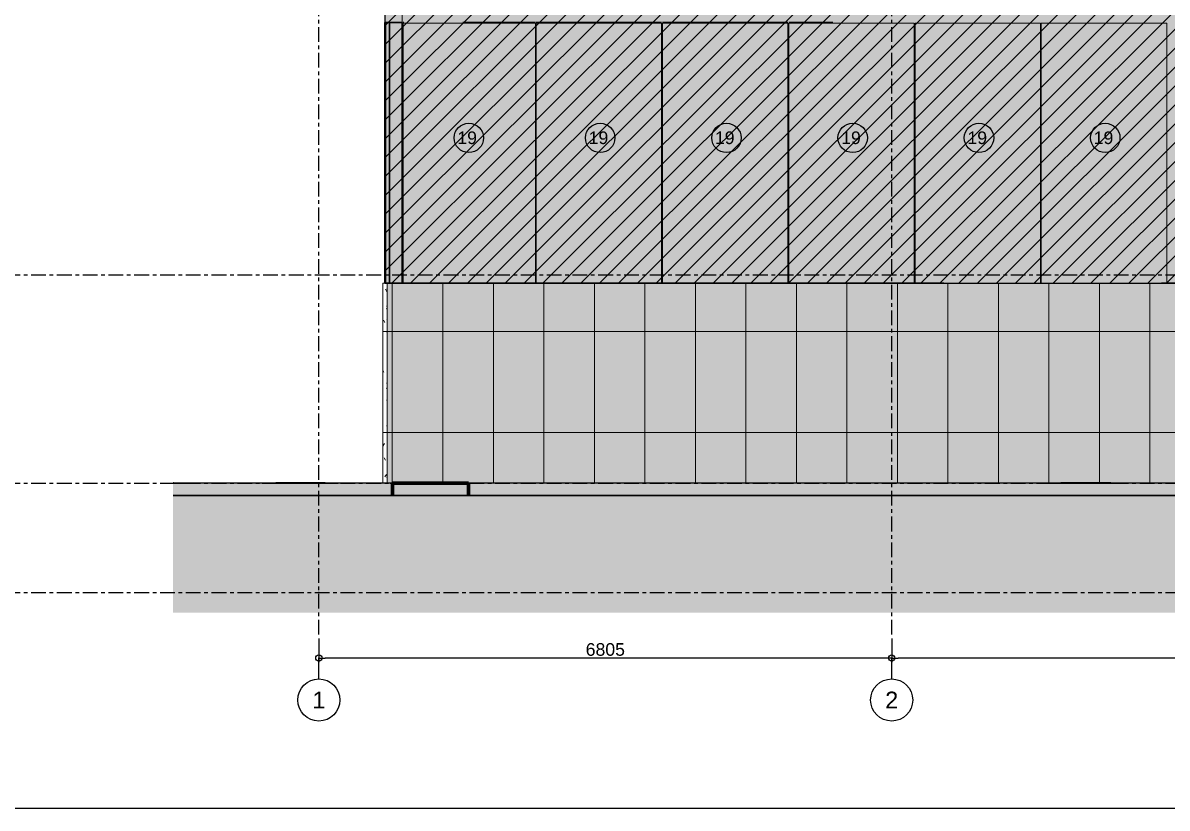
# Model space of a CAD drawing. Header units: millimetres. Extents: x -1379 to 1385823, y -4884429 to 548763.
# Drawn here: x 652152 to 665745, y -2347541 to -2338205 of the extents above; entities that cross this region are included whole.
import ezdxf
from ezdxf.enums import TextEntityAlignment as Align
from ezdxf.xclip import XClip

# ---------------------------------------------------------------- set-up
doc = ezdxf.new("R2010")
doc.units = ezdxf.units.MM
doc.header["$XCLIPFRAME"] = 0
doc.linetypes.add('CENTER', pattern=[50.8, 31.75, -6.35, 6.35, -6.35])
doc.linetypes.add('TA_GL_000.70000', pattern=[1.925, 0.7, -0.175, 0.175, -0.175, 0.7])
for name, color, linetype in [('000 - 0_SYM_DWG_GRID-BUBBLE_MAIN_COLOR_6', 7, 'Continuous'), ('000 - 0_SYM_DWG_GRIDLINE_MAIN_COLOR_251', 7, 'Continuous'), ('000 - 0_SYM_DWG_SLOPE-SYM_TEXT_COLOR_3', 7, 'Continuous'), ('000 - CONCRETE_COL_HATCH_', 7, 'Continuous'), ('000 - D I M', 7, 'Continuous'), ('000 - GRID', 7, 'CENTER')]:
    doc.layers.add(name, color=color, linetype=linetype)
for name, color, linetype, lineweight in [('A-ANNO-IDEN', 7, 'Continuous', 25), ('A-COLS-E', 7, 'Continuous', 35), ('A-DETL-GENF', 7, 'Continuous', 35), ('A-DETL-THIN', 7, 'Continuous', 25), ('A-DOOR-E', 7, 'Continuous', 35), ('A-FLOR-E', 7, 'Continuous', 35), ('A-FLOR-FNSH', 7, 'Continuous', 70), ('A-FLOR-PATT', 7, 'Continuous', 70), ('A-GENM', 7, 'Continuous', 35), ('A-GLAZ-CURT', 7, 'Continuous', 35), ('A-WALL-PATT', 7, 'Continuous', 70), ('I-WALL-E', 7, 'Continuous', 50), ('WALL-E', 7, 'Continuous', 50)]:
    doc.layers.add(name, color=color, linetype=linetype, lineweight=lineweight)
doc.styles.add('ARIAL', font='arial.ttf')
doc.styles.add('FAMELINE_FOR_CKST', font='arial.ttf')
doc.styles.add('TA', font='', dxfattribs={"height": 4.5})
doc.styles.get('TA').set_extended_font_data('Cordia New')
doc.dimstyles.new('FAMELINE-CKST_C-C', dxfattribs={"dimtxt": 0.3, "dimasz": 0.15, "dimexe": 0.1, "dimexo": 0.1, "dimgap": 0.05, "dimtad": 1, "dimzin": 0, "dimdsep": 46, "dimtxsty": 'FAMELINE_FOR_CKST', "dimblk": 'ORIGIN', "dimblk1": 'ORIGIN', "dimblk2": 'ORIGIN', "dimsah": 1, "dimcen": 0.1, "dimdle": 0.1, "dimclrd": 7, "dimclre": 7, "dimclrt": 7, "dimadec": 0, "dimazin": 0, "dimtfac": 1, "dimtix": 1, "dimtmove": 2, "dimatfit": 3, "dimfxl": 1, "dimtolj": 1, "dimtzin": 0, "dimlwd": -1, "dimlwe": -1, "dimarcsym": 0})
pattern_1 = [(0, (-2403.51, 0), (406.4, 101.6), [33.528, -271.272, 33.528, -271.272, -1625.6]), (0, (-2403.51, 0), (406.4, 101.6), [-609.6, 33.528, -576.072, 33.528, -271.272, -711.2]), (0, (-2403.51, 0), (406.4, 101.6), [-1524, 33.528, -169.672, 33.528, -474.472]), (120, (-2251.11, 50.8), (-291.18818, 301.15272), [33.528, -271.272, 33.528, -271.272, -1625.6]), (120, (-2251.11, 50.8), (-291.18818, 301.15272), [-609.6, 33.528, -576.072, 33.528, -271.272, -711.2]), (120, (-2251.11, 50.8), (-291.18818, 301.15272), [-1524, 33.528, -169.672, 33.528, -474.472]), (240, (-2200.31, 254), (-115.21182, -402.75272), [33.528, -271.272, 33.528, -271.272, -1625.6]), (240, (-2200.31, 254), (-115.21182, -402.75272), [-609.6, 33.528, -576.072, 33.528, -271.272, -711.2]), (240, (-2200.31, 254), (-115.21182, -402.75272), [-1524, 33.528, -169.672, 33.528, -474.472])]
pattern_2 = [(0, (17540, 98925), (0, 1200), []), (90, (17540, 98925), (-600, 4e-14), [])]
pattern_3 = [(88.182, (2308160.665, 0), (-1.06917921, 33.67587044), []), (91.818, (2308160.665, 0), (-3.20698401, 33.67621035), [84.232, -50.539])]
pattern_4 = [(88.182, (2300365.751, 0), (-1.06917921, 33.67587044), []), (91.818, (2300365.751, 0), (-3.20698401, 33.67621035), [84.232, -50.539])]
pattern_5 = [(45, (2296929.217, 0), (-33.67596, 33.67596), []), (135, (2296929.217, 0), (-101.027881, 33.67596), [119.063, -71.438])]

# ---------------------------------------------------------------- blocks, each defined once
blk = doc.blocks.new('DPA_Rectangular - 300 x 700mm-5176290-IV01 - ELEVATION 4')
at = {"layer": 'A-COLS-E', "color": 7}
for p, q in [((2310043, 103675), (2309343, 103675)), ((2309343, 103675), (2310043, 103675))]:
    blk.add_line(p, q, dxfattribs=at)
blk = doc.blocks.new('DPA_Rectangular - 300 x 700mm-3612791-IV01 - ELEVATION 4')
at = {"layer": 'A-COLS-E', "color": 7}
for p, q in [((2306138, 103675), (2305438, 103675)), ((2305438, 103675), (2306138, 103675))]:
    blk.add_line(p, q, dxfattribs=at)
blk = doc.blocks.new('DPA_Rectangular - 300 x 700mm-V156-IV01 - ELEVATION 4')
at = {"layer": 'A-COLS-E', "color": 7}
for p, q in [((2300643, 103675), (2300343, 103675)), ((2300343, 103675), (2300643, 103675))]:
    blk.add_line(p, q, dxfattribs=at)
blk = doc.blocks.new('DPA_AC-FLR - A51_3000x2500_500mm-5662247-IV01 - ELEVATION 4')
at = {"layer": 'A-DOOR-E', "color": 7}
for p, q in [((2301718, 103675), (2301218, 103675)), ((2301218, 103675), (2301718, 103675)), ((2302218, 103675), (2301718, 103675)), ((2301718, 103675), (2302218, 103675)), ((2302718, 103675), (2302218, 103675)), ((2302218, 103675), (2302718, 103675)), ((2303218, 103675), (2302718, 103675)), ((2302718, 103675), (2303218, 103675)), ((2303718, 103675), (2303218, 103675)), ((2303218, 103675), (2303718, 103675)), ((2304218, 103675), (2303718, 103675)), ((2303718, 103675), (2304218, 103675))]:
    blk.add_line(p, q, dxfattribs=at)
blk = doc.blocks.new('DPA_Rectangular - 300 x 700mm-V157-IV01 - ELEVATION 4')
at = {"layer": 'A-COLS-E', "color": 7}
for p, q in [((2305538, 103675), (2305438, 103675)), ((2305438, 103675), (2305538, 103675)), ((2306138, 103675), (2306038, 103675)), ((2306038, 103675), (2306138, 103675))]:
    blk.add_line(p, q, dxfattribs=at)
blk = doc.blocks.new('DPA_GM-Manhole Cover Type 2 - 600x600-5170206-IV01 - ELEVATION 4')
at = {"layer": 'A-GENM', "lineweight": 9}
h = blk.add_hatch(dxfattribs=at)
h.set_pattern_fill('FP_60', style=0, pattern_type=2)
h.set_pattern_definition(pattern_3)
h.paths.add_polyline_path([(2308150, 101300), (2308152, 101300), (2308152, 101302), (2308148, 101302), (2308148, 101300)])
h = blk.add_hatch(dxfattribs=at)
h.set_pattern_fill('FP_61', style=0, pattern_type=2)
h.set_pattern_definition([(53.901, (2302497.423, 0), (-24.55651, 33.676058), []), (126.099, (2302497.423, 0), (-73.668976, 33.676412), [104.196, -62.518])])
h.paths.add_polyline_path([(2308152, 101300), (2308158, 101300), (2308158, 101302), (2308152, 101302)])
h = blk.add_hatch(dxfattribs=at)
h.set_pattern_fill('FP_60', style=0, pattern_type=2)
h.set_pattern_definition(pattern_3)
h.paths.add_polyline_path([(2308162, 101300), (2308162, 101302), (2308158, 101302), (2308158, 101300)])
h = blk.add_hatch(dxfattribs=at)
h.set_pattern_fill('FP_64', style=0, pattern_type=2)
h.set_pattern_definition([(53.901, (2302352.26, 0), (-24.55651, 33.676058), []), (126.099, (2302352.26, 0), (-73.668976, 33.676412), [104.196, -62.518])])
h.paths.add_polyline_path([(2308183, 101300), (2308244, 101300), (2308244, 101302), (2308162, 101302), (2308162, 101300), (2308164, 101300)])
h = blk.add_hatch(dxfattribs=at)
h.set_pattern_fill('FP_62', style=0, pattern_type=2)
h.set_pattern_definition([(45.014, (2296932.696, 0), (-33.658734, 33.676222), []), (134.986, (2296932.696, 0), (-100.97723, 33.67518), [119.033, -71.42])])
h.paths.add_polyline_path([(2308304, 101300), (2308664, 101300), (2308664, 101302), (2308244, 101302), (2308244, 101300), (2308289, 101300)])
h = blk.add_hatch(dxfattribs=at)
h.set_pattern_fill('FP_63', style=0, pattern_type=2)
h.set_pattern_definition([(55.616, (2303037.62, 0), (-23.04434, 33.676178), []), (124.384, (2303037.62, 0), (-69.13362, 33.675858), [102.015, -61.209])])
h.paths.add_polyline_path([(2308741, 101300), (2308741, 101302), (2308664, 101302), (2308664, 101300)])
at = {"layer": 'A-GENM', "color": 7}
for p, q in [((2307981, 101300), (2308880, 101300)), ((2308009, 101300), (2307981, 101300)), ((2308909, 101300), (2308009, 101300)), ((2308150, 101300), (2308130, 101300)), ((2308130, 101300), (2308740, 101300)), ((2308130, 101300), (2308150, 101300)), ((2308740, 101300), (2308130, 101300)), ((2308735, 101300), (2308135, 101300)), ((2308135, 101300), (2308154, 101300)), ((2308146, 101300), (2308164, 101300)), ((2308725, 101300), (2308146, 101300)), ((2308226, 101302), (2308148, 101302)), ((2308148, 101302), (2308152, 101302)), ((2308148, 101302), (2308148, 101300)), ((2308152, 101300), (2308148, 101300)), ((2308148, 101300), (2308226, 101300)), ((2308150, 101300), (2308759, 101300)), ((2308150, 101300), (2308759, 101300)), ((2308152, 101302), (2308235, 101302)), ((2308152, 101300), (2308152, 101302)), ((2308235, 101300), (2308152, 101300)), ((2308154, 101300), (2308754, 101300)), ((2308235, 101302), (2308158, 101302)), ((2308158, 101302), (2308162, 101302)), ((2308158, 101302), (2308158, 101300)), ((2308162, 101300), (2308158, 101300)), ((2308158, 101300), (2308235, 101300)), ((2308158, 101300), (2308173, 101300)), ((2308172, 101300), (2308158, 101300)), ((2308162, 101302), (2308244, 101302)), ((2308162, 101300), (2308162, 101302)), ((2308244, 101300), (2308162, 101300)), ((2308164, 101300), (2308744, 101300)), ((2308166, 101300), (2308179, 101300)), ((2308180, 101300), (2308166, 101300)), ((2308168, 101300), (2308182, 101300)), ((2308181, 101300), (2308168, 101300)), ((2308172, 101300), (2308187, 101300)), ((2308173, 101300), (2308187, 101300)), ((2308175, 101300), (2308189, 101300)), ((2308190, 101300), (2308175, 101300)), ((2308179, 101300), (2308194, 101300)), ((2308180, 101300), (2308194, 101300)), ((2308181, 101300), (2308196, 101300)), ((2308183, 101300), (2308196, 101300)), ((2308189, 101300), (2308203, 101300)), ((2308190, 101300), (2308203, 101300)), ((2308645, 101302), (2308226, 101302)), ((2308226, 101300), (2308645, 101300)), ((2308235, 101302), (2308654, 101302)), ((2308655, 101302), (2308235, 101302)), ((2308654, 101300), (2308235, 101300)), ((2308235, 101300), (2308655, 101300)), ((2308244, 101302), (2308664, 101302)), ((2308244, 101302), (2308244, 101300)), ((2308664, 101300), (2308244, 101300)), ((2308733, 101302), (2308645, 101302)), ((2308645, 101300), (2308733, 101300)), ((2308654, 101302), (2308737, 101302)), ((2308737, 101300), (2308654, 101300)), ((2308738, 101302), (2308655, 101302)), ((2308655, 101300), (2308738, 101300)), ((2308664, 101302), (2308741, 101302)), ((2308664, 101300), (2308664, 101302)), ((2308741, 101300), (2308664, 101300)), ((2308700, 101300), (2308686, 101300)), ((2308701, 101300), (2308686, 101300)), ((2308708, 101300), (2308694, 101300)), ((2308707, 101300), (2308694, 101300)), ((2308709, 101300), (2308696, 101300)), ((2308710, 101300), (2308696, 101300)), ((2308700, 101300), (2308715, 101300)), ((2308715, 101300), (2308701, 101300)), ((2308718, 101300), (2308703, 101300)), ((2308717, 101300), (2308703, 101300)), ((2308722, 101300), (2308707, 101300)), ((2308708, 101300), (2308722, 101300)), ((2308709, 101300), (2308724, 101300)), ((2308724, 101300), (2308710, 101300)), ((2308731, 101300), (2308717, 101300)), ((2308718, 101300), (2308731, 101300)), ((2308744, 101300), (2308725, 101300)), ((2308737, 101302), (2308733, 101302)), ((2308733, 101300), (2308737, 101300)), ((2308754, 101300), (2308735, 101300)), ((2308741, 101302), (2308738, 101302)), ((2308738, 101300), (2308741, 101300)), ((2308740, 101300), (2308759, 101300)), ((2308759, 101300), (2308740, 101300)), ((2308741, 101300), (2308741, 101302)), ((2308880, 101300), (2308909, 101300))]:
    blk.add_line(p, q, dxfattribs=at)
blk = doc.blocks.new('DPA_GM-Manhole Cover Type 2 - 600x600-V177-IV01 - ELEVATION 4')
at = {"layer": 'A-GENM', "lineweight": 9}
h = blk.add_hatch(dxfattribs=at)
h.set_pattern_fill('FP_65', style=0, pattern_type=2)
h.set_pattern_definition(pattern_4)
h.paths.add_polyline_path([(2300350, 101300), (2300353, 101300), (2300353, 101302), (2300349, 101302), (2300349, 101300)])
h = blk.add_hatch(dxfattribs=at)
h.set_pattern_fill('FP_66', style=0, pattern_type=2)
h.set_pattern_definition([(53.901, (2298788.723, 0), (-24.55651, 33.676058), []), (126.099, (2298788.723, 0), (-73.668976, 33.676412), [104.196, -62.518])])
h.paths.add_polyline_path([(2300353, 101300), (2300359, 101300), (2300359, 101302), (2300353, 101302)])
h = blk.add_hatch(dxfattribs=at)
h.set_pattern_fill('FP_65', style=0, pattern_type=2)
h.set_pattern_definition(pattern_4)
h.paths.add_polyline_path([(2300362, 101300), (2300362, 101302), (2300359, 101302), (2300359, 101300)])
h = blk.add_hatch(dxfattribs=at)
h.set_pattern_fill('FP_69', style=0, pattern_type=2)
h.set_pattern_definition([(53.901, (2298643.56, 0), (-24.55651, 33.676058), []), (126.099, (2298643.56, 0), (-73.668976, 33.676412), [104.196, -62.518])])
h.paths.add_polyline_path([(2300365, 101300), (2300445, 101300), (2300445, 101302), (2300362, 101302), (2300362, 101300)])
h = blk.add_hatch(dxfattribs=at)
h.set_pattern_fill('FP_67', style=0, pattern_type=2)
h.set_pattern_definition([(45.014, (2296928.434, 0), (-33.658734, 33.676222), []), (134.986, (2296928.434, 0), (-100.97723, 33.67518), [119.033, -71.42])])
h.paths.add_polyline_path([(2300865, 101300), (2300865, 101302), (2300445, 101302), (2300445, 101300)])
h = blk.add_hatch(dxfattribs=at)
h.set_pattern_fill('FP_68', style=0, pattern_type=2)
h.set_pattern_definition([(55.616, (2298947.145, 0), (-23.04434, 33.676178), []), (124.384, (2298947.145, 0), (-69.13362, 33.675858), [102.015, -61.209])])
h.paths.add_polyline_path([(2300942, 101300), (2300942, 101302), (2300865, 101302), (2300865, 101300)])
at = {"layer": 'A-GENM', "color": 7}
for p, q in [((2300209, 101300), (2300182, 101300)), ((2300350, 101300), (2300331, 101300)), ((2300941, 101300), (2300331, 101300)), ((2300936, 101300), (2300336, 101300)), ((2300347, 101300), (2300365, 101300)), ((2300349, 101302), (2300353, 101302)), ((2300349, 101302), (2300349, 101300)), ((2300353, 101300), (2300349, 101300)), ((2300350, 101300), (2300960, 101300)), ((2300353, 101302), (2300435, 101302)), ((2300353, 101300), (2300353, 101302)), ((2300435, 101300), (2300353, 101300)), ((2300359, 101302), (2300362, 101302)), ((2300359, 101302), (2300359, 101300)), ((2300362, 101300), (2300359, 101300)), ((2300359, 101300), (2300374, 101300)), ((2300373, 101300), (2300359, 101300)), ((2300362, 101302), (2300445, 101302)), ((2300362, 101300), (2300362, 101302)), ((2300445, 101300), (2300362, 101300)), ((2300365, 101300), (2300945, 101300)), ((2300366, 101300), (2300380, 101300)), ((2300381, 101300), (2300366, 101300)), ((2300369, 101300), (2300383, 101300)), ((2300382, 101300), (2300369, 101300)), ((2300373, 101300), (2300387, 101300)), ((2300374, 101300), (2300387, 101300)), ((2300376, 101300), (2300390, 101300)), ((2300390, 101300), (2300376, 101300)), ((2300380, 101300), (2300395, 101300)), ((2300381, 101300), (2300395, 101300)), ((2300382, 101300), (2300397, 101300)), ((2300383, 101300), (2300397, 101300)), ((2300390, 101300), (2300404, 101300)), ((2300390, 101300), (2300404, 101300)), ((2300435, 101302), (2300855, 101302)), ((2300855, 101300), (2300435, 101300)), ((2300445, 101302), (2300865, 101302)), ((2300445, 101302), (2300445, 101300)), ((2300865, 101300), (2300445, 101300)), ((2300855, 101302), (2300937, 101302)), ((2300937, 101300), (2300855, 101300)), ((2300865, 101302), (2300942, 101302)), ((2300865, 101300), (2300865, 101302)), ((2300942, 101300), (2300865, 101300)), ((2300901, 101300), (2300887, 101300)), ((2300902, 101300), (2300887, 101300)), ((2300909, 101300), (2300894, 101300)), ((2300908, 101300), (2300894, 101300)), ((2300910, 101300), (2300897, 101300)), ((2300911, 101300), (2300897, 101300)), ((2300901, 101300), (2300915, 101300)), ((2300915, 101300), (2300902, 101300)), ((2300918, 101300), (2300904, 101300)), ((2300918, 101300), (2300904, 101300)), ((2300923, 101300), (2300908, 101300)), ((2300909, 101300), (2300923, 101300)), ((2300910, 101300), (2300925, 101300)), ((2300925, 101300), (2300911, 101300)), ((2300932, 101300), (2300918, 101300)), ((2300918, 101300), (2300932, 101300)), ((2300955, 101300), (2300936, 101300)), ((2300960, 101300), (2300941, 101300)), ((2300942, 101300), (2300942, 101302))]:
    blk.add_line(p, q, dxfattribs=at)
at = {"layer": 'A-GENM', "color": 7, "lineweight": 70}
for p, q in [((2301110, 101300), (2300209, 101300)), ((2300209, 101300), (2300209, 101150)), ((2301110, 101150), (2301110, 101300))]:
    blk.add_line(p, q, dxfattribs=at)
blk = doc.blocks.new('DPA_GM-Manhole Cover Type 2 - 600x600-V179-IV01 - ELEVATION 4')
at = {"layer": 'A-GENM', "lineweight": 9}
h = blk.add_hatch(dxfattribs=at)
h.set_pattern_fill('FP_77', style=0, pattern_type=2)
h.set_pattern_definition([(54.736, (2303117.928, 0), (-23.813104, 33.675876), []), (125.264, (2303117.928, 0), (-71.437692, 33.676435), [103.111, -61.867])])
h.paths.add_polyline_path([(2298901, 101300), (2298901, 101302), (2298821, 101302), (2298821, 101300)])
h = blk.add_hatch(dxfattribs=at)
h.set_pattern_fill('FP_75', style=0, pattern_type=2)
h.set_pattern_definition(pattern_5)
h.paths.add_polyline_path([(2299321, 101300), (2299321, 101302), (2298901, 101302), (2298901, 101300)])
h = blk.add_hatch(dxfattribs=at)
h.set_pattern_fill('FP_76', style=0, pattern_type=2)
h.set_pattern_definition([(54.736, (2292921.895, 0), (-23.813104, 33.675876), []), (125.264, (2292921.895, 0), (-71.437692, 33.676435), [103.111, -61.867])])
h.paths.add_polyline_path([(2299401, 101300), (2299401, 101302), (2299321, 101302), (2299321, 101300)])
h = blk.add_hatch(dxfattribs=at)
h.set_pattern_fill('FP_74', style=0, pattern_type=2)
h.set_pattern_definition([(54.736, (2292771.895, 0), (-23.813104, 33.675876), []), (125.264, (2292771.895, 0), (-71.437692, 33.676435), [103.111, -61.867])])
h.paths.add_polyline_path([(2299401, 101300), (2299406, 101300), (2299406, 101302), (2299401, 101302)])
at = {"layer": 'A-GENM', "color": 7}
for p, q in [((2298661, 101300), (2299561, 101300)), ((2299561, 101300), (2298661, 101300)), ((2298806, 101300), (2299416, 101300)), ((2298806, 101300), (2299416, 101300)), ((2298806, 101300), (2299416, 101300)), ((2299416, 101300), (2298806, 101300)), ((2299411, 101300), (2298811, 101300)), ((2298811, 101300), (2299411, 101300)), ((2298901, 101302), (2298821, 101302)), ((2298821, 101302), (2298901, 101302)), ((2298821, 101302), (2298821, 101300)), ((2298821, 101300), (2298821, 101302)), ((2298901, 101302), (2298821, 101302)), ((2298821, 101302), (2298901, 101302)), ((2298821, 101302), (2298821, 101300)), ((2298821, 101300), (2298821, 101302)), ((2298821, 101300), (2299401, 101300)), ((2299401, 101300), (2298821, 101300)), ((2298901, 101300), (2298821, 101300)), ((2298821, 101300), (2298901, 101300)), ((2298901, 101300), (2298821, 101300)), ((2298821, 101300), (2298901, 101300)), ((2298901, 101302), (2299321, 101302)), ((2299321, 101302), (2298901, 101302)), ((2298901, 101300), (2298901, 101302)), ((2298901, 101302), (2298901, 101300)), ((2298901, 101302), (2299321, 101302)), ((2299321, 101302), (2298901, 101302)), ((2298901, 101302), (2298901, 101300)), ((2298901, 101300), (2298901, 101302)), ((2298901, 101300), (2299321, 101300)), ((2299321, 101300), (2298901, 101300)), ((2298901, 101300), (2299321, 101300)), ((2299321, 101300), (2298901, 101300)), ((2299321, 101302), (2299406, 101302)), ((2299406, 101302), (2299321, 101302)), ((2299321, 101302), (2299321, 101300)), ((2299321, 101302), (2299321, 101300)), ((2299321, 101302), (2299401, 101302)), ((2299401, 101302), (2299321, 101302)), ((2299321, 101300), (2299321, 101302)), ((2299321, 101300), (2299321, 101302)), ((2299321, 101300), (2299406, 101300)), ((2299406, 101300), (2299321, 101300)), ((2299321, 101300), (2299401, 101300)), ((2299401, 101300), (2299321, 101300)), ((2299401, 101300), (2299401, 101302)), ((2299401, 101300), (2299401, 101302)), ((2299406, 101302), (2299406, 101300)), ((2299406, 101302), (2299406, 101300))]:
    blk.add_line(p, q, dxfattribs=at)
blk = doc.blocks.new('DPA_GM-Manhole Cover Type 2 - 600x600-V180-IV01 - ELEVATION 4')
at = {"layer": 'A-GENM', "lineweight": 9}
h = blk.add_hatch(dxfattribs=at)
h.set_pattern_fill('FP_80', style=0, pattern_type=2)
h.set_pattern_definition([(54.736, (2307217.928, 0), (-23.813104, 33.675876), []), (125.264, (2307217.928, 0), (-71.437692, 33.676435), [103.111, -61.867])])
h.paths.add_polyline_path([(2297101, 101300), (2297101, 101302), (2297021, 101302), (2297021, 101300)])
h = blk.add_hatch(dxfattribs=at)
h.set_pattern_fill('FP_75', style=0, pattern_type=2)
h.set_pattern_definition(pattern_5)
h.paths.add_polyline_path([(2297521, 101300), (2297521, 101302), (2297101, 101302), (2297101, 101300)])
h = blk.add_hatch(dxfattribs=at)
h.set_pattern_fill('FP_79', style=0, pattern_type=2)
h.set_pattern_definition([(54.736, (2287021.895, 0), (-23.813104, 33.675876), []), (125.264, (2287021.895, 0), (-71.437692, 33.676435), [103.111, -61.867])])
h.paths.add_polyline_path([(2297601, 101300), (2297601, 101302), (2297521, 101302), (2297521, 101300)])
h = blk.add_hatch(dxfattribs=at)
h.set_pattern_fill('FP_78', style=0, pattern_type=2)
h.set_pattern_definition([(54.736, (2286871.895, 0), (-23.813104, 33.675876), []), (125.264, (2286871.895, 0), (-71.437692, 33.676435), [103.111, -61.867])])
h.paths.add_polyline_path([(2297601, 101300), (2297606, 101300), (2297606, 101302), (2297601, 101302)])
at = {"layer": 'A-GENM', "color": 7}
for p, q in [((2296861, 101300), (2297761, 101300)), ((2297761, 101300), (2296861, 101300)), ((2297006, 101300), (2297616, 101300)), ((2297006, 101300), (2297616, 101300)), ((2297006, 101300), (2297616, 101300)), ((2297616, 101300), (2297006, 101300)), ((2297611, 101300), (2297011, 101300)), ((2297011, 101300), (2297611, 101300)), ((2297101, 101302), (2297021, 101302)), ((2297021, 101302), (2297101, 101302)), ((2297021, 101302), (2297021, 101300)), ((2297021, 101300), (2297021, 101302)), ((2297101, 101302), (2297021, 101302)), ((2297021, 101302), (2297101, 101302)), ((2297021, 101302), (2297021, 101300)), ((2297021, 101300), (2297021, 101302)), ((2297021, 101300), (2297601, 101300)), ((2297601, 101300), (2297021, 101300)), ((2297101, 101300), (2297021, 101300)), ((2297021, 101300), (2297101, 101300)), ((2297101, 101300), (2297021, 101300)), ((2297021, 101300), (2297101, 101300)), ((2297101, 101302), (2297521, 101302)), ((2297521, 101302), (2297101, 101302)), ((2297101, 101300), (2297101, 101302)), ((2297101, 101302), (2297101, 101300)), ((2297101, 101302), (2297521, 101302)), ((2297521, 101302), (2297101, 101302)), ((2297101, 101302), (2297101, 101300)), ((2297101, 101300), (2297101, 101302)), ((2297101, 101300), (2297521, 101300)), ((2297521, 101300), (2297101, 101300)), ((2297101, 101300), (2297521, 101300)), ((2297521, 101300), (2297101, 101300)), ((2297521, 101302), (2297606, 101302)), ((2297606, 101302), (2297521, 101302)), ((2297521, 101302), (2297521, 101300)), ((2297521, 101302), (2297521, 101300)), ((2297521, 101302), (2297601, 101302)), ((2297601, 101302), (2297521, 101302)), ((2297521, 101300), (2297521, 101302)), ((2297521, 101300), (2297521, 101302)), ((2297521, 101300), (2297606, 101300)), ((2297606, 101300), (2297521, 101300)), ((2297521, 101300), (2297601, 101300)), ((2297601, 101300), (2297521, 101300)), ((2297601, 101300), (2297601, 101302)), ((2297601, 101300), (2297601, 101302)), ((2297606, 101302), (2297606, 101300)), ((2297606, 101302), (2297606, 101300))]:
    blk.add_line(p, q, dxfattribs=at)
blk = doc.blocks.new('DPA_Curved type B 1 - Curved Type B-5844674-IV01 - ELEVATION 4')
at = {"layer": 'A-GLAZ-CURT', "color": 7}
for p, q in [((2301960, 106775), (2301915, 106775)), ((2301915, 106775), (2303405, 106775)), ((2302660, 106775), (2301960, 106775)), ((2303360, 106775), (2302660, 106775)), ((2303405, 106775), (2303360, 106775)), ((2303410, 103675), (2301910, 103675)), ((2301910, 103675), (2301960, 103675)), ((2301960, 103675), (2302660, 103675)), ((2302660, 103675), (2303360, 103675)), ((2303360, 103675), (2303410, 103675))]:
    blk.add_line(p, q, dxfattribs=at)
blk = doc.blocks.new('DPA_Curved type A 1 - Curved Type A-5844675-IV01 - ELEVATION 4')
at = {"layer": 'A-GLAZ-CURT', "color": 7}
for p, q in [((2303415, 106775), (2304905, 106775)), ((2303460, 106775), (2303415, 106775)), ((2304860, 106775), (2303460, 106775)), ((2304905, 106775), (2304860, 106775)), ((2303410, 103675), (2303460, 103675)), ((2304910, 103675), (2303410, 103675)), ((2303460, 103675), (2304860, 103675)), ((2304860, 103675), (2304910, 103675))]:
    blk.add_line(p, q, dxfattribs=at)
blk = doc.blocks.new('DPA_Curved type C_Left 1 - Curved Type C_Left-5844676-IV01 - ELEVATION 4')
at = {"layer": 'A-GLAZ-CURT', "color": 7}
for p, q in [((2304960, 106775), (2304915, 106775)), ((2304915, 106775), (2305438, 106775)), ((2305426, 106775), (2304960, 106775)), ((2305438, 106775), (2305426, 106775)), ((2305538, 103675), (2304910, 103675)), ((2304910, 103675), (2304960, 103675)), ((2304960, 103675), (2305426, 103675)), ((2305426, 103675), (2305538, 103675)), ((2306410, 103675), (2306038, 103675)), ((2306038, 103675), (2306360, 103675)), ((2306360, 103675), (2306410, 103675))]:
    blk.add_line(p, q, dxfattribs=at)
blk = doc.blocks.new('DPA_Curved type B 1 - Curved Type B-V189-IV01 - ELEVATION 4')
at = {"layer": 'A-GLAZ-CURT', "color": 7}
for p, q in [((2306758, 103675), (2306410, 103675)), ((2306410, 103675), (2306460, 103675)), ((2306460, 103675), (2306758, 103675))]:
    blk.add_line(p, q, dxfattribs=at)
blk = doc.blocks.new('DPA_Curved type C_Left 1 - Curved Type C_Left-5844678-IV01 - ELEVATION 4')
at = {"layer": 'A-GLAZ-CURT', "color": 7}
for p, q in [((2300323, 103675), (2300323, 106775)), ((2300323, 103675), (2300323, 106775)), ((2300343, 106775), (2300333, 106775)), ((2300333, 106775), (2300343, 106775)), ((2301860, 106775), (2301043, 106775)), ((2301043, 106775), (2301905, 106775)), ((2301905, 106775), (2301860, 106775)), ((2301910, 103675), (2300323, 103675)), ((2300323, 103675), (2300373, 103675)), ((2300373, 103675), (2300900, 103675)), ((2300900, 103675), (2301860, 103675)), ((2301860, 103675), (2301910, 103675))]:
    blk.add_line(p, q, dxfattribs=at)
blk = doc.blocks.new('DPA_Curved type B 1 - Curved Type B-V194-IV01 - ELEVATION 4')
at = {"layer": 'A-GLAZ-CURT', "color": 7}
for p, q in [((2300173, 106775), (2300123, 106775)), ((2300123, 106775), (2300123, 106775)), ((2300123, 106775), (2300123, 106775)), ((2300123, 106775), (2300173, 106775)), ((2300323, 106775), (2300173, 106775)), ((2300173, 106775), (2300323, 106775)), ((2300173, 103675), (2300173, 106775)), ((2300173, 103675), (2300173, 106775)), ((2300323, 106775), (2300323, 103675)), ((2300323, 103675), (2300323, 106775)), ((2300173, 103675), (2300123, 103675)), ((2300123, 103675), (2300123, 103675)), ((2300123, 103675), (2300123, 103675)), ((2300123, 103675), (2300173, 103675)), ((2300323, 103675), (2300173, 103675)), ((2300173, 103675), (2300323, 103675))]:
    blk.add_line(p, q, dxfattribs=at)
blk = doc.blocks.new('DPA_Curved type A 1 - Curved Type A-V195-IV01 - ELEVATION 4')
at = {"layer": 'A-GLAZ-CURT', "color": 7}
for p, q in [((2300173, 106775), (2300123, 106775)), ((2300123, 106775), (2300123, 106775)), ((2300123, 106775), (2300173, 106775)), ((2300173, 106775), (2300323, 106775)), ((2300323, 106775), (2300173, 106775)), ((2300323, 106775), (2300323, 103675)), ((2300323, 103675), (2300323, 106775)), ((2300173, 103675), (2300123, 103675)), ((2300123, 103675), (2300123, 103675)), ((2300123, 103675), (2300173, 103675)), ((2300173, 103675), (2300323, 103675)), ((2300323, 103675), (2300173, 103675))]:
    blk.add_line(p, q, dxfattribs=at)
blk = doc.blocks.new('DPA_Curved type C_Left 1 - Curved Type C_Left-V196-IV01 - ELEVATION 4')
at = {"layer": 'A-GLAZ-CURT', "color": 7}
for p, q in [((2300173, 106775), (2300123, 106775)), ((2300123, 106775), (2300123, 106775)), ((2300123, 106775), (2300123, 106775)), ((2300123, 106775), (2300173, 106775)), ((2300323, 106775), (2300173, 106775)), ((2300173, 106775), (2300323, 106775)), ((2300323, 106775), (2300323, 103675)), ((2300323, 103675), (2300323, 106775)), ((2300173, 103675), (2300123, 103675)), ((2300123, 103675), (2300123, 103675)), ((2300123, 103675), (2300123, 103675)), ((2300123, 103675), (2300173, 103675)), ((2300323, 103675), (2300173, 103675)), ((2300173, 103675), (2300323, 103675))]:
    blk.add_line(p, q, dxfattribs=at)
blk = doc.blocks.new('DPA_Curved type B 1 - Curved Type B-V197-IV01 - ELEVATION 4')
at = {"layer": 'A-GLAZ-CURT', "color": 7}
for p, q in [((2300173, 106775), (2300123, 106775)), ((2300123, 106775), (2300123, 106775)), ((2300123, 106775), (2300123, 106775)), ((2300123, 106775), (2300173, 106775)), ((2300323, 106775), (2300173, 106775)), ((2300173, 106775), (2300323, 106775)), ((2300323, 106775), (2300323, 103675)), ((2300323, 103675), (2300323, 106775)), ((2300173, 103675), (2300123, 103675)), ((2300123, 103675), (2300123, 103675)), ((2300123, 103675), (2300123, 103675)), ((2300123, 103675), (2300173, 103675)), ((2300323, 103675), (2300173, 103675)), ((2300173, 103675), (2300323, 103675))]:
    blk.add_line(p, q, dxfattribs=at)
blk = doc.blocks.new('DPA_Curved type B 1 - Curved Type B-5847656-IV01 - ELEVATION 4')
at = {"layer": 'A-GLAZ-CURT', "color": 7}
for p, q in [((2300166, 106775), (2300116, 106775)), ((2300116, 106775), (2300166, 106775)), ((2300116, 103675), (2300116, 106775)), ((2300173, 106775), (2300123, 106775)), ((2300123, 106775), (2300166, 106775)), ((2300166, 106775), (2300123, 106775)), ((2300123, 106775), (2300173, 106775)), ((2300323, 106775), (2300173, 106775)), ((2300173, 106775), (2300323, 106775)), ((2300323, 106775), (2300323, 103675)), ((2300323, 103675), (2300323, 106775)), ((2300166, 103675), (2300116, 103675)), ((2300116, 103675), (2300166, 103675)), ((2300173, 103675), (2300123, 103675)), ((2300123, 103675), (2300166, 103675)), ((2300166, 103675), (2300123, 103675)), ((2300123, 103675), (2300173, 103675)), ((2300323, 103675), (2300173, 103675)), ((2300173, 103675), (2300323, 103675))]:
    blk.add_line(p, q, dxfattribs=at)
blk = doc.blocks.new('DPA_Curved type C_Left 1 - Curved Type C_Left-5847586-IV01 - ELEVATION 4')
at = {"layer": 'A-GLAZ-CURT', "color": 7}
for p, q in [((2300168, 106775), (2300116, 106775)), ((2300116, 106775), (2300163, 106775)), ((2300116, 103675), (2300116, 106775)), ((2300173, 106775), (2300123, 106775)), ((2300123, 106775), (2300168, 106775)), ((2300163, 106775), (2300123, 106775)), ((2300123, 106775), (2300173, 106775)), ((2300123, 106775), (2300123, 103675)), ((2300323, 106775), (2300173, 106775)), ((2300173, 106775), (2300323, 106775)), ((2300173, 103675), (2300173, 106775)), ((2300173, 103675), (2300173, 106775)), ((2300173, 103675), (2300173, 106775)), ((2300173, 103675), (2300173, 106775)), ((2300323, 106775), (2300323, 103675)), ((2300323, 103675), (2300323, 106775)), ((2300163, 103675), (2300116, 103675)), ((2300116, 103675), (2300168, 103675)), ((2300173, 103675), (2300123, 103675)), ((2300123, 103675), (2300163, 103675)), ((2300168, 103675), (2300123, 103675)), ((2300123, 103675), (2300173, 103675)), ((2300323, 103675), (2300173, 103675)), ((2300173, 103675), (2300323, 103675))]:
    blk.add_line(p, q, dxfattribs=at)
blk = doc.blocks.new('DPA_TAG_Multi Tags_Specific - Exterior-5922051-IV01 - ELEVATION 4')
at = {"layer": 'A-ANNO-IDEN', "color": 7}
blk.add_circle((2301110, 112669), 350, dxfattribs=at)
blk = doc.blocks.new('C-1-IV01_REV00_20260605-145658_ELEVATION_4_EX')
at = {"layer": 'A-DETL-GENF', "lineweight": 9}
h = blk.add_hatch(dxfattribs=at)
h.set_pattern_fill('FP_84', style=0, pattern_type=2)
h.set_pattern_definition([(45, (-2403.5, 0), (0, 449.0128), [317.5, -317.5]), (45, (-2487.7, 84.2), (0, 449.0128), [317.5, -317.5]), (45, (-2571.9, 168.38), (0, 449.0128), [317.5, -317.5]), (135, (-2571.9, 224.5), (-449.0128, 3e-14), [317.5, -317.5]), (135, (-2487.7, 308.7), (-449.0128, 3e-14), [317.5, -317.5]), (135, (-2403.5, 392.9), (-449.0128, 3e-14), [317.5, -317.5])])
h.paths.add_polyline_path([(9697, 99759), (23735, 99759), (23735, 101150), (-7245, 101150), (-7245, 99759), (9213, 99759)])
at = {"layer": 'A-FLOR-PATT', "lineweight": 35}
blk.add_hatch(color=7, dxfattribs=at).paths.add_polyline_path([(16345, 101150), (16345, 101300), (-3297, 101300), (-3297, 101150), (15990, 101150)])
at = {"layer": 'A-WALL-PATT', "lineweight": 9}
h = blk.add_hatch(dxfattribs=at)
h.set_pattern_fill('FP_56', style=0, pattern_type=2)
h.set_pattern_definition(pattern_1)
h.paths.add_polyline_path([(810, 101300), (810, 103675), (760, 103675), (760, 101300)])
h = blk.add_hatch(dxfattribs=at)
h.set_pattern_fill('FP_57', style=0, pattern_type=2)
h.set_pattern_definition(pattern_2)
h.paths.add_polyline_path([(810, 101300), (810, 103675), (760, 103675), (760, 101300)])
h = blk.add_hatch(dxfattribs=at)
h.set_pattern_fill('FP_56', style=0, pattern_type=2)
h.set_pattern_definition(pattern_1)
h.paths.add_polyline_path([(810, 101300), (1016, 101300), (1016, 101302), (1609, 101302), (1609, 101300), (8816, 101300), (8816, 101302), (9409, 101302), (9409, 101300), (16315, 101300), (16315, 103675), (810, 103675), (810, 101850)])
h = blk.add_hatch(dxfattribs=at)
h.set_pattern_fill('FP_57', style=0, pattern_type=2)
h.set_pattern_definition(pattern_2)
h.paths.add_polyline_path([(810, 101300), (1016, 101300), (1016, 101302), (1609, 101302), (1609, 101300), (8816, 101300), (8816, 101302), (9409, 101302), (9409, 101300), (16315, 101300), (16315, 103675), (810, 103675), (810, 101850)])
at = {"layer": 'A-DETL-THIN', "color": 7}
blk.add_line((23735, 101150), (-7245, 101150), dxfattribs=at)
at = {"layer": 'A-FLOR-E', "color": 7, "lineweight": 9}
for p, q in [((990, 103675), (990, 103775)), ((990, 103775), (990, 103675)), ((990, 103675), (990, 103775)), ((990, 103675), (990, 103775)), ((990, 103675), (990, 103775)), ((990, 103675), (990, 103775)), ((1710, 103675), (990, 103675)), ((990, 103675), (1310, 103675)), ((1310, 103675), (990, 103675)), ((990, 103675), (1310, 103675)), ((1310, 103675), (990, 103675)), ((990, 103675), (1710, 103675)), ((6205, 103675), (1310, 103675)), ((1310, 103675), (6205, 103675)), ((1710, 103675), (6105, 103675)), ((6105, 103675), (1710, 103675)), ((5525, 103675), (1745, 103675)), ((1745, 103675), (5525, 103675)), ((5525, 103675), (1745, 103675)), ((1745, 103675), (5525, 103675)), ((1885, 103675), (4885, 103675)), ((4885, 103675), (1885, 103675)), ((4885, 103675), (1885, 103675)), ((1885, 103675), (4885, 103675)), ((5385, 103675), (1885, 103675)), ((1885, 103675), (5385, 103675)), ((1885, 103675), (5385, 103675)), ((5385, 103675), (1885, 103675)), ((6105, 103675), (6205, 103675)), ((6205, 103675), (6105, 103675)), ((6205, 103675), (15845, 103675)), ((6805, 103675), (6345, 103675)), ((6705, 103675), (6805, 103675)), ((7425, 103675), (6705, 103675)), ((6705, 103675), (7425, 103675)), ((7425, 103675), (6705, 103675)), ((6705, 103675), (10010, 103675)), ((7425, 103675), (6705, 103675)), ((7425, 103675), (6705, 103675)), ((6705, 103675), (7425, 103675)), ((6805, 103675), (7425, 103675)), ((10010, 103675), (6805, 103675)), ((7625, 103675), (7425, 103675)), ((7565, 103675), (10010, 103675)), ((10010, 103675), (7565, 103675)), ((9235, 103675), (7625, 103675)), ((9435, 103675), (9235, 103675)), ((10010, 103675), (9435, 103675)), ((10010, 103675), (10570, 103675)), ((10570, 103675), (10010, 103675))]:
    blk.add_line(p, q, dxfattribs=at)
at = {"layer": 'A-FLOR-FNSH', "color": 7, "lineweight": 25}
for p, q in [((16345, 101300), (-3246, 101300)), ((-3297, 101150), (16345, 101150))]:
    blk.add_line(p, q, dxfattribs=at)
at = {"layer": 'I-WALL-E', "color": 7, "lineweight": 9}
for p, q in [((760, 101300), (760, 103675)), ((760, 103675), (6205, 103675)), ((760, 101300), (760, 103675)), ((760, 103675), (810, 103675)), ((6205, 103675), (810, 103675)), ((810, 101300), (810, 103675)), ((810, 103675), (16315, 103675)), ((16315, 103675), (810, 103675)), ((6705, 103675), (7425, 103675)), ((7425, 103675), (6705, 103675)), ((810, 101300), (760, 101300)), ((810, 101300), (760, 101300)), ((16315, 101300), (810, 101300)), ((810, 101300), (16315, 101300))]:
    blk.add_line(p, q, dxfattribs=at)
at = {"layer": 'WALL-E', "color": 7, "lineweight": 9}
for p, q in [((990, 103675), (990, 114425)), ((990, 103675), (990, 114425)), ((2572, 106765), (1000, 106765)), ((1000, 106765), (1000, 103675)), ((1000, 106765), (2572, 106765)), ((1000, 103675), (1000, 106765)), ((2572, 103675), (2572, 106765)), ((2572, 106765), (2572, 103675)), ((4072, 106765), (2582, 106765)), ((2582, 106765), (2582, 103675)), ((2582, 106765), (4072, 106765)), ((2582, 103675), (2582, 106765)), ((4072, 103675), (4072, 106765)), ((4072, 106765), (4072, 103675)), ((5572, 106765), (4082, 106765)), ((4082, 106765), (4082, 103675)), ((4082, 106765), (5572, 106765)), ((4082, 103675), (4082, 106765)), ((5572, 103675), (5572, 106765)), ((5572, 106765), (5572, 103675)), ((7072, 106765), (5582, 106765)), ((5582, 106765), (5582, 103675)), ((5582, 106765), (7072, 106765)), ((5582, 103675), (5582, 106765)), ((7072, 103675), (7072, 106765)), ((7072, 106765), (7072, 103675)), ((8572, 106765), (7082, 106765)), ((7082, 106765), (7082, 103675)), ((7082, 106765), (8572, 106765)), ((7082, 103675), (7082, 106765)), ((8572, 103675), (8572, 106765)), ((8572, 106765), (8572, 103675)), ((10072, 106765), (8582, 106765)), ((8582, 106765), (8582, 103675)), ((8582, 106765), (10072, 106765)), ((8582, 103675), (8582, 106765)), ((10072, 103675), (10072, 106765)), ((10072, 106765), (10072, 103675)), ((810, 103675), (6205, 103675)), ((6205, 103675), (810, 103675)), ((810, 103675), (810, 101300)), ((810, 101300), (810, 103675)), ((1310, 103675), (810, 103675)), ((16165, 103675), (990, 103675)), ((1000, 103675), (990, 103675)), ((1000, 103675), (2572, 103675)), ((1310, 103675), (15845, 103675)), ((15845, 103675), (1310, 103675)), ((1745, 103675), (5525, 103675)), ((1745, 103675), (1885, 103675)), ((1745, 103675), (5525, 103675)), ((1745, 103675), (1885, 103675)), ((5385, 103675), (1885, 103675)), ((1885, 103675), (5385, 103675)), ((5525, 103675), (1885, 103675)), ((5385, 103675), (1885, 103675)), ((1885, 103675), (5385, 103675)), ((5525, 103675), (1885, 103675)), ((2582, 103675), (2572, 103675)), ((2582, 103675), (4072, 103675)), ((4082, 103675), (4072, 103675)), ((4082, 103675), (5572, 103675)), ((5582, 103675), (5572, 103675)), ((5582, 103675), (7072, 103675)), ((6345, 103675), (6205, 103675)), ((6205, 103675), (6345, 103675)), ((6705, 103675), (7425, 103675)), ((7425, 103675), (6705, 103675)), ((7425, 103675), (6705, 103675)), ((6705, 103675), (7425, 103675)), ((7082, 103675), (7072, 103675)), ((7082, 103675), (8572, 103675)), ((7425, 103675), (7565, 103675)), ((7565, 103675), (7425, 103675)), ((10010, 103675), (7565, 103675)), ((7565, 103675), (10010, 103675)), ((7565, 103675), (10010, 103675)), ((9265, 103675), (7565, 103675)), ((8582, 103675), (8572, 103675)), ((8582, 103675), (10072, 103675)), ((9265, 103675), (9405, 103675)), ((10010, 103675), (9405, 103675)), ((10082, 103675), (10072, 103675))]:
    blk.add_line(p, q, dxfattribs=at)
at = {"layer": 'A-ANNO-IDEN', "color": 7, "xscale": 0.5, "yscale": 0.5, "zscale": 0.5}
for p in [(-1148773, 49068), (-1147213, 49068), (-1145713, 49068), (-1144213, 49068), (-1142713, 49068), (-1141213, 49068)]:
    blk.add_blockref('DPA_TAG_Multi Tags_Specific - Exterior-5922051-IV01 - ELEVATION 4', p, dxfattribs=at)
at = {"layer": 'A-COLS-E', "color": 7}
for name, p in [('DPA_Rectangular - 300 x 700mm-3612791-IV01 - ELEVATION 4', (-2304428, 0)), ('DPA_Rectangular - 300 x 700mm-V156-IV01 - ELEVATION 4', (-2299333, 0)), ('DPA_Rectangular - 300 x 700mm-V156-IV01 - ELEVATION 4', (-2299333, 0)), ('DPA_Rectangular - 300 x 700mm-3612791-IV01 - ELEVATION 4', (-2304428, 0)), ('DPA_Rectangular - 300 x 700mm-3612791-IV01 - ELEVATION 4', (-2299333, 0)), ('DPA_Rectangular - 300 x 700mm-V157-IV01 - ELEVATION 4', (-2299333, 0)), ('DPA_Rectangular - 300 x 700mm-5176290-IV01 - ELEVATION 4', (-2299333, 0))]:
    blk.add_blockref(name, p, dxfattribs=at)
at = {"layer": 'A-DOOR-E', "color": 7}
blk.add_blockref('DPA_AC-FLR - A51_3000x2500_500mm-5662247-IV01 - ELEVATION 4', (-2299333, 0), dxfattribs=at)
at = {"layer": 'A-GENM', "color": 7}
for name in ['DPA_GM-Manhole Cover Type 2 - 600x600-V180-IV01 - ELEVATION 4', 'DPA_GM-Manhole Cover Type 2 - 600x600-V179-IV01 - ELEVATION 4', 'DPA_GM-Manhole Cover Type 2 - 600x600-V177-IV01 - ELEVATION 4', 'DPA_GM-Manhole Cover Type 2 - 600x600-5170206-IV01 - ELEVATION 4']:
    blk.add_blockref(name, (-2299333, 0), dxfattribs=at)
at = {"layer": 'A-GLAZ-CURT', "color": 7}
for name in ['DPA_Curved type B 1 - Curved Type B-5847656-IV01 - ELEVATION 4', 'DPA_Curved type C_Left 1 - Curved Type C_Left-5847586-IV01 - ELEVATION 4', 'DPA_Curved type B 1 - Curved Type B-V194-IV01 - ELEVATION 4', 'DPA_Curved type A 1 - Curved Type A-V195-IV01 - ELEVATION 4', 'DPA_Curved type C_Left 1 - Curved Type C_Left-V196-IV01 - ELEVATION 4', 'DPA_Curved type B 1 - Curved Type B-V197-IV01 - ELEVATION 4', 'DPA_Curved type A 1 - Curved Type A-V195-IV01 - ELEVATION 4', 'DPA_Curved type C_Left 1 - Curved Type C_Left-V196-IV01 - ELEVATION 4', 'DPA_Curved type B 1 - Curved Type B-V197-IV01 - ELEVATION 4', 'DPA_Curved type A 1 - Curved Type A-V195-IV01 - ELEVATION 4', 'DPA_Curved type C_Left 1 - Curved Type C_Left-V196-IV01 - ELEVATION 4', 'DPA_Curved type C_Left 1 - Curved Type C_Left-5844678-IV01 - ELEVATION 4', 'DPA_Curved type B 1 - Curved Type B-5844674-IV01 - ELEVATION 4', 'DPA_Curved type A 1 - Curved Type A-5844675-IV01 - ELEVATION 4', 'DPA_Curved type C_Left 1 - Curved Type C_Left-5844676-IV01 - ELEVATION 4', 'DPA_Curved type B 1 - Curved Type B-V189-IV01 - ELEVATION 4']:
    blk.add_blockref(name, (-2299333, 0), dxfattribs=at)
at = {"layer": 'A-ANNO-IDEN', "color": 7, "style": 'ARIAL'}
for p in [(1645, 105329), (3205, 105329), (4705, 105329), (6205, 105329), (7705, 105329), (9205, 105329)]:
    blk.add_text('19', height=150, dxfattribs=at).set_placement(p)
blk = doc.blocks.new('*U2267')
at = {"layer": '000 - 0_SYM_DWG_GRIDLINE_MAIN_COLOR_251', "color": 7, "linetype": 'ByBlock', "ltscale": 5}
blk.add_line((20, 0), (-532.99, 0), dxfattribs=at)
at = {"color": 7, "style": 'TA', "flags": 1}
blk.add_attdef('LOCATION', (6, -6), '', height=4.5, rotation=270, dxfattribs=at)
blk = doc.blocks.new('*U2276')
at = {"layer": '000 - 0_SYM_DWG_GRID-BUBBLE_MAIN_COLOR_6', "color": 7}
blk.add_line((20.6, 0), (15.6, 0), dxfattribs=at)
blk.add_circle((25.6, 0), 5, dxfattribs=at)
at = {"layer": '000 - 0_SYM_DWG_GRIDLINE_MAIN_COLOR_251', "color": 7, "linetype": 'ByBlock', "ltscale": 5}
blk.add_line((10, 0), (-345.74, 0), dxfattribs=at)
at = {"layer": '000 - 0_SYM_DWG_GRIDLINE_MAIN_COLOR_251', "color": 7}
for p in [(-335.74, 0), (0, 0)]:
    blk.add_point(p, dxfattribs=at)
at = {"color": 7, "style": 'TA', "flags": 1}
blk.add_attdef('LOCATION', (6, -6), '', height=4.5, rotation=270, dxfattribs=at)
at = {"layer": '000 - 0_SYM_DWG_SLOPE-SYM_TEXT_COLOR_3', "color": 7, "style": 'ARIAL'}
blk.add_attdef('GRID-HEAD', text='', height=4, rotation=90, dxfattribs=at).set_placement((25.6, 0), align=Align.MIDDLE_CENTER)
blk = doc.blocks.new('_Origin')
at = {"color": 7, "linetype": 'ByBlock', "lineweight": -2}
blk.add_line((0, 0), (-1, 0), dxfattribs=at)
blk.add_circle((0, 0), 0.5, dxfattribs=at)
blk = doc.blocks.new('*D3804')
at = {"layer": '000 - D I M', "color": 7, "transparency": 16777216}
for p, q in [((6805, 99450), (6805, 99169)), ((15570, 99450), (15570, 99169)), ((15495, 99219), (6880, 99219))]:
    blk.add_line(p, q, dxfattribs=at)
at = {"layer": 'Defpoints', "color": 7, "transparency": 16777216}
for p in [(6805, 99500), (15570, 99500), (6805, 99219)]:
    blk.add_point(p, dxfattribs=at)
at = {"layer": '000 - D I M', "color": 7, "transparency": 16777216, "xscale": 75, "yscale": 75, "zscale": 75, "rotation": 180}
blk.add_blockref('_Origin', (6805, 99219), dxfattribs=at)
at = {"layer": '000 - D I M', "color": 7, "transparency": 16777216, "xscale": 75, "yscale": 75, "zscale": 75}
blk.add_blockref('_Origin', (15570, 99219), dxfattribs=at)
at = {"layer": '000 - D I M', "color": 7, "transparency": 16777216, "insert": (11188, 99320), "char_height": 150, "attachment_point": 5, "style": 'FAMELINE_FOR_CKST'}
blk.add_mtext('\\A1;8765', dxfattribs=at)
blk = doc.blocks.new('*D3805')
at = {"layer": '000 - D I M', "color": 7, "transparency": 16777216}
for p, q in [((0, 99450), (0, 99169)), ((6805, 99450), (6805, 99169)), ((6730, 99219), (75, 99219))]:
    blk.add_line(p, q, dxfattribs=at)
at = {"layer": 'Defpoints', "color": 7, "transparency": 16777216}
for p in [(0, 99500), (6805, 99500), (0, 99219)]:
    blk.add_point(p, dxfattribs=at)
at = {"layer": '000 - D I M', "color": 7, "transparency": 16777216, "xscale": 75, "yscale": 75, "zscale": 75, "rotation": 180}
blk.add_blockref('_Origin', (0, 99219), dxfattribs=at)
at = {"layer": '000 - D I M', "color": 7, "transparency": 16777216, "xscale": 75, "yscale": 75, "zscale": 75}
blk.add_blockref('_Origin', (6805, 99219), dxfattribs=at)
at = {"layer": '000 - D I M', "color": 7, "transparency": 16777216, "insert": (3403, 99320), "char_height": 150, "attachment_point": 5, "style": 'FAMELINE_FOR_CKST'}
blk.add_mtext('\\A1;6805', dxfattribs=at)
blk = doc.blocks.new('C-1-IV01_REV00-1_20260614-181020_ELEVATION_4_PRECAST')
at = {"layer": '000 - CONCRETE_COL_HATCH_'}
h = blk.add_hatch(dxfattribs=at)
h.set_pattern_fill('ANSI31')
h.set_pattern_definition([(45, (0, 0), (-112.2532, 112.2532), [])])
h.paths.add_polyline_path([(14582, 109825), (14582, 103675), (16372, 103675), (16372, 109825)])
h.paths.add_polyline_path([(13072, 103675), (13072, 109825), (783, 109825), (783, 103675)])
h = blk.add_hatch(dxfattribs=at)
h.set_pattern_fill('AR-CONC', scale=0.05)
h.set_pattern_definition([(50, (0, 0), (455.4617, -39.8477), [47.625, -523.875]), (355, (0, 0), (-88.1086, 477.6421), [38.1, -419.1015]), (100.45144, (37.96, -3.3), (367.3531, 437.7944), [40.475, -445.2256]), (46.1842, (0, 127), (677.6976, -105.1058), [71.4375, -785.8125]), (96.63556, (56.5, 118.24), (593.5103, 618.5653), [60.7126, -667.839]), (351.18415, (0, 127), (593.5103, 618.5653), [57.15, -628.6493]), (21, (63.5, 95.25), (379.036, -255.663), [47.625, -523.875]), (326, (63.5, 95.25), (154.505, 460.47), [38.1, -419.1]), (71.45144, (95.1, 73.94), (533.541, 204.807), [40.475, -445.2248]), (37.5, (0, 0), (7.7215, 211.3876), [0, -414.02, 0, -425.45, 0, -420.6875]), (7.5, (0, 0), (167.04916, 250.45144), [0, -242.57, 0, -404.495, 0, -160.3375]), (327.5, (-141.6, 0), (338.9765, -14.32186), [0, -158.75, 0, -495.3, 0, -657.225]), (317.5, (-205.1, 0), (370.32295, 63.5662), [0, -206.375, 0, -328.93, 0, -466.725])])
h.paths.add_polyline_path([(13072, 103675), (13072, 109825), (783, 109825), (783, 103675)])
h.paths.add_polyline_path([(14582, 109825), (14582, 103675), (16372, 103675), (16372, 109825)])
at = {"color": 7}
blk.add_lwpolyline([(783, 103675), (16372, 103675), (16372, 109825), (783, 109825)], close=True, dxfattribs=at)
blk = doc.blocks.new('C-1-IV01_REV00_20260614-165118_ELEVATION_4_DIMS')
at = {"layer": '000 - GRID', "color": 7, "linetype": 'TA_GL_000.70000', "xscale": 50, "yscale": 50, "zscale": 50, "rotation": 270}
for p, values in [((0, 100000), {'GRID-HEAD': '1'}), ((6805, 100000), {'GRID-HEAD': '2'})]:
    blk.add_blockref('*U2276', p, dxfattribs=at).add_auto_attribs(values)
at = {"layer": '000 - GRID', "color": 7, "linetype": 'TA_GL_000.70000', "xscale": 50, "yscale": 50, "zscale": 50, "rotation": 180}
for p in [(-6399, 103775), (-6399, 101300), (-6399, 100000)]:
    blk.add_blockref('*U2267', p, dxfattribs=at)
at = {"layer": '000 - D I M', "color": 7}
for base, p1, p2, picture, middle in [((0, 99218.8), (6805, 99500), (0, 99500), '*D3805', (3402.5, 99320.3)), ((6805, 99218.8), (15570, 99500), (6805, 99500), '*D3804', (11187.5, 99320.3))]:
    dim = blk.add_linear_dim(base=base, p1=p1, p2=p2, dimstyle='FAMELINE-CKST_C-C', override={"dimscale": 500, "dimdec": 0, "dimlfac": 1, "dimclrd": 7, "dimclre": 7, "dimclrt": 7}, dxfattribs=at)
    dim.commit()
    dim.dimension.update_dxf_attribs({"geometry": picture, "text_midpoint": middle})

msp = doc.modelspace()

# ---------------------------------------------------------------- linework, layer by layer
at = {"color": 7}
msp.add_lwpolyline([(643796.4, -2347540.5), (682546.4, -2347540.5), (682546.4, -2327540.5), (643796.4, -2327540.5)], close=True, dxfattribs=at)

# ---------------------------------------------------------------- block references
msp.add_blockref('C-1-IV01_REV00_20260614-165118_ELEVATION_4_DIMS', (655667.8, -2444975.4), dxfattribs=at)

# ---------------------------------------------------------------- next in the draw order: block references
msp.add_blockref('C-1-IV01_REV00-1_20260614-181020_ELEVATION_4_PRECAST', (655667.8, -2444975.4), dxfattribs=at)

# ---------------------------------------------------------------- next in the draw order: block references
ref = msp.add_blockref('C-1-IV01_REV00_20260605-145658_ELEVATION_4_EX', (655667.8, -2444975.4), dxfattribs=at)
XClip(ref).set_block_clipping_path([(-1731.8749551864, 99504.3722498701), (18667.8333906819, 116111.7620017761)])

doc.saveas('drawing.dxf')
